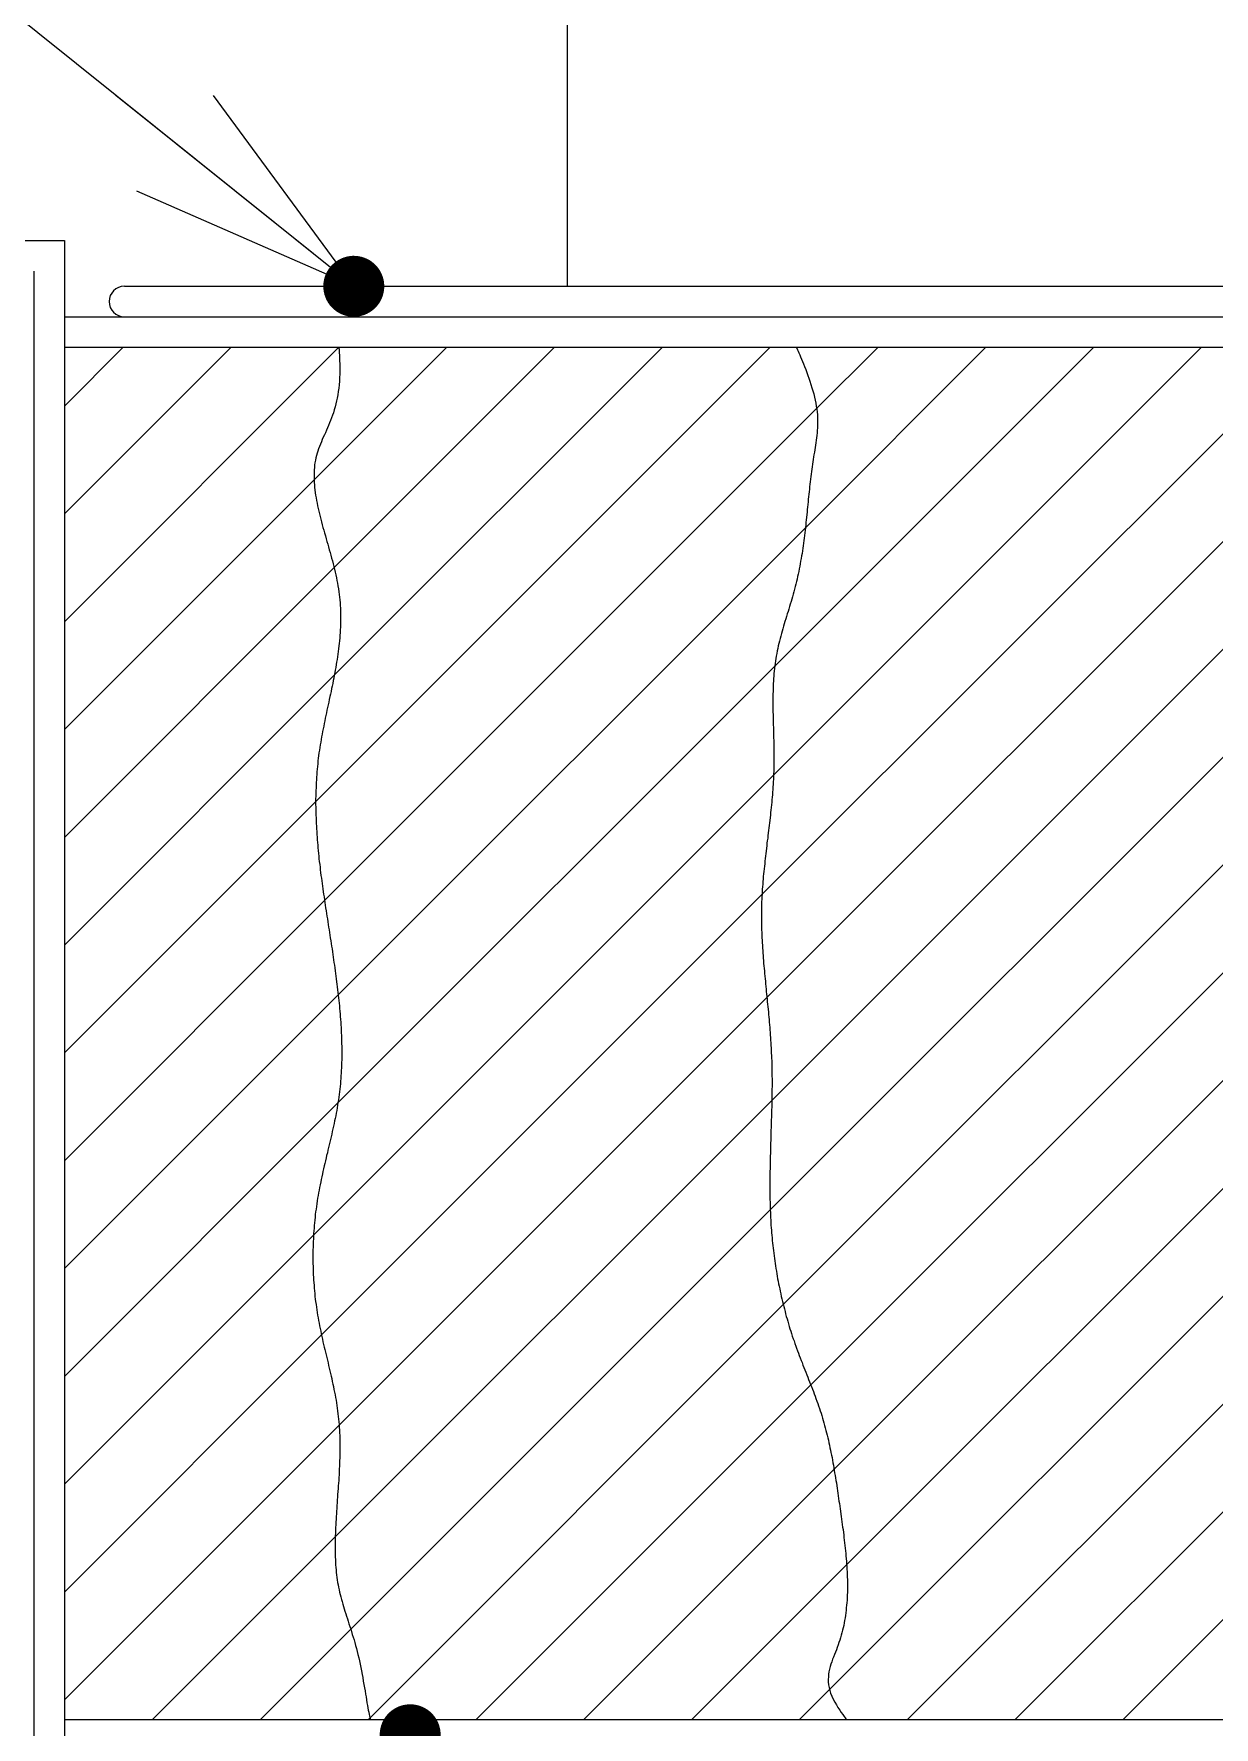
# Model space of a CAD drawing. Extents: x 443 to 1217, y -1921 to -677.
# Drawn here: x 703.35 to 713.66, y -1443.68 to -1428.88 of the extents above; entities that cross this region are included whole.
import ezdxf

# ---------------------------------------------------------------- set-up
doc = ezdxf.new("R2010")
doc.units = 0
doc.header["$MEASUREMENT"] = 0
doc.layers.get('0').update_dxf_attribs({"linetype": 'CONTINUOUS'})
for name, color, linetype in [('2', 2, 'CONTINUOUS'), ('3', 8, 'CONTINUOUS'), ('5', 7, 'CONTINUOUS')]:
    doc.layers.add(name, color=color, linetype=linetype)

msp = doc.modelspace()

# ---------------------------------------------------------------- linework, layer by layer
at = {"color": 7, "linetype": 'Continuous'}
msp.add_line((706.146, -1431.09), (692.053, -1419.792), dxfattribs=at)
at = {"color": 0}
for q in [(704.067, -1429.424), (704.922, -1429.423), (704.252, -1430.258)]:
    msp.add_line((706.146, -1431.09), q, dxfattribs=at)
at = {"color": 0, "const_width": 0.266}
for points in [[(706.126, -1431.222, 1), (706.166, -1430.958, 1), (706.126, -1431.222)], [(706.767, -1443.709, 1), (706.51, -1443.779, 1), (706.767, -1443.709)]]:
    msp.add_lwpolyline(points, format="xyb", dxfattribs=at)
at = {"layer": '2', "color": 2, "linetype": 'Continuous'}
msp.add_line((703.352, -1430.957), (703.352, -1450.937), dxfattribs=at)
at = {"layer": '2', "color": 8, "linetype": 'Continuous'}
for p, q in [((703.618, -1434.02), (706.016, -1431.623)), ((703.618, -1433.078), (705.074, -1431.623)), ((703.618, -1432.137), (704.132, -1431.623)), ((705.8, -1432.781), (706.958, -1431.623)), ((705.813, -1435.593), (709.783, -1431.623)), ((705.973, -1433.549), (707.9, -1431.623)), ((705.976, -1434.488), (708.841, -1431.623)), ((709.711, -1436.404), (714.493, -1431.623)), ((709.755, -1437.303), (715.434, -1431.623)), ((709.797, -1438.202), (716.376, -1431.623)), ((709.813, -1435.361), (713.551, -1431.623)), ((709.823, -1434.409), (712.609, -1431.623)), ((710.097, -1433.193), (711.667, -1431.623)), ((710.186, -1432.161), (710.725, -1431.623)), ((709.784, -1439.157), (716.967, -1431.974)), ((705.89, -1436.457), (710.186, -1432.161)), ((709.897, -1439.985), (717.753, -1432.13)), ((710.137, -1440.687), (718.161, -1432.664)), ((703.618, -1434.962), (705.8, -1432.781)), ((706.01, -1437.28), (710.097, -1433.193)), ((703.618, -1435.904), (705.973, -1433.549)), ((710.343, -1441.424), (718.022, -1433.744)), ((706.008, -1438.224), (709.823, -1434.409)), ((703.618, -1436.846), (705.976, -1434.488)), ((710.44, -1442.269), (718.2, -1434.508)), ((705.794, -1439.379), (709.813, -1435.361)), ((703.618, -1437.788), (705.813, -1435.593)), ((710.305, -1443.346), (717.97, -1435.68)), ((703.618, -1438.73), (705.89, -1436.457)), ((705.864, -1440.251), (709.711, -1436.404)), ((710.981, -1443.611), (717.814, -1436.779)), ((703.618, -1439.672), (706.01, -1437.28)), ((706.018, -1441.039), (709.755, -1437.303)), ((711.923, -1443.611), (717.792, -1437.743)), ((703.618, -1440.613), (706.008, -1438.224)), ((705.977, -1442.022), (709.797, -1438.202)), ((712.865, -1443.611), (717.825, -1438.651)), ((706.123, -1442.818), (709.784, -1439.157)), ((703.618, -1441.555), (705.794, -1439.379)), ((706.285, -1443.598), (709.897, -1439.985)), ((703.618, -1442.497), (705.864, -1440.251)), ((707.214, -1443.611), (710.137, -1440.687)), ((703.618, -1443.439), (706.018, -1441.039)), ((708.156, -1443.611), (710.343, -1441.424)), ((704.388, -1443.611), (705.977, -1442.022)), ((709.098, -1443.611), (710.44, -1442.269)), ((705.33, -1443.611), (706.123, -1442.818)), ((710.04, -1443.611), (710.305, -1443.346)), ((706.272, -1443.611), (706.285, -1443.598))]:
    msp.add_line(p, q, dxfattribs=at)
at = {"layer": '3', "color": 3, "linetype": 'Continuous'}
for p, q in [((700.155, -1430.69), (703.618, -1430.69)), ((703.618, -1430.69), (703.618, -1444.01)), ((704.142, -1431.09), (716.13, -1431.09)), ((703.618, -1431.356), (723.705, -1431.356)), ((703.618, -1431.623), (724.397, -1431.623)), ((703.618, -1443.611), (724.397, -1443.611))]:
    msp.add_line(p, q, dxfattribs=at)
at = {"layer": '3', "color": 3}
for p, q in [((706.016, -1431.622), (706.016, -1431.63)), ((706.016, -1431.63), (706.017, -1431.64)), ((706.017, -1431.64), (706.018, -1431.654)), ((710.012, -1431.622), (710.014, -1431.628)), ((710.014, -1431.628), (710.018, -1431.636)), ((710.018, -1431.636), (710.023, -1431.646)), ((706.018, -1431.654), (706.019, -1431.672)), ((706.019, -1431.672), (706.02, -1431.692)), ((706.02, -1431.692), (706.021, -1431.716)), ((706.021, -1431.716), (706.022, -1431.742)), ((706.022, -1431.742), (706.023, -1431.768)), ((706.023, -1431.768), (706.023, -1431.796)), ((710.023, -1431.646), (710.028, -1431.658)), ((710.028, -1431.658), (710.034, -1431.672)), ((710.034, -1431.672), (710.041, -1431.688)), ((710.041, -1431.688), (710.049, -1431.706)), ((710.049, -1431.706), (710.057, -1431.726)), ((710.057, -1431.726), (710.065, -1431.746)), ((710.065, -1431.746), (710.074, -1431.768)), ((710.074, -1431.768), (710.084, -1431.792)), ((706.02, -1431.92), (706.018, -1431.95)), ((706.022, -1431.888), (706.02, -1431.92)), ((706.023, -1431.858), (706.022, -1431.888)), ((706.023, -1431.796), (706.023, -1431.826)), ((706.023, -1431.826), (706.023, -1431.858)), ((710.084, -1431.792), (710.093, -1431.816)), ((710.093, -1431.816), (710.102, -1431.842)), ((710.102, -1431.842), (710.112, -1431.868)), ((710.112, -1431.868), (710.121, -1431.894)), ((710.121, -1431.894), (710.13, -1431.92)), ((710.13, -1431.92), (710.139, -1431.948)), ((706.002, -1432.066), (705.996, -1432.092)), ((706.007, -1432.038), (706.002, -1432.066)), ((706.011, -1432.01), (706.007, -1432.038)), ((706.015, -1431.98), (706.011, -1432.01)), ((706.018, -1431.95), (706.015, -1431.98)), ((710.139, -1431.948), (710.148, -1431.976)), ((710.148, -1431.976), (710.156, -1432.004)), ((710.156, -1432.004), (710.163, -1432.03)), ((710.163, -1432.03), (710.17, -1432.058)), ((710.17, -1432.058), (710.176, -1432.084)), ((710.176, -1432.084), (710.182, -1432.112)), ((705.96, -1432.216), (705.951, -1432.24)), ((705.968, -1432.194), (705.96, -1432.216)), ((705.976, -1432.168), (705.968, -1432.194)), ((705.983, -1432.144), (705.976, -1432.168)), ((705.99, -1432.118), (705.983, -1432.144)), ((705.996, -1432.092), (705.99, -1432.118)), ((710.182, -1432.112), (710.186, -1432.138)), ((710.186, -1432.138), (710.19, -1432.162)), ((710.19, -1432.162), (710.193, -1432.188)), ((710.193, -1432.188), (710.195, -1432.212)), ((710.195, -1432.212), (710.196, -1432.236)), ((705.898, -1432.369), (705.889, -1432.389)), ((705.907, -1432.347), (705.898, -1432.369)), ((705.916, -1432.327), (705.907, -1432.347)), ((705.925, -1432.306), (705.916, -1432.327)), ((705.934, -1432.284), (705.925, -1432.306)), ((705.943, -1432.262), (705.934, -1432.284)), ((705.951, -1432.24), (705.943, -1432.262)), ((710.193, -1432.371), (710.19, -1432.393)), ((710.194, -1432.349), (710.193, -1432.371)), ((710.196, -1432.327), (710.194, -1432.349)), ((710.196, -1432.236), (710.197, -1432.26)), ((710.197, -1432.306), (710.196, -1432.327)), ((710.197, -1432.26), (710.197, -1432.282)), ((710.197, -1432.282), (710.197, -1432.306)), ((705.833, -1432.529), (705.826, -1432.549)), ((705.839, -1432.509), (705.833, -1432.529)), ((705.847, -1432.489), (705.839, -1432.509)), ((705.855, -1432.469), (705.847, -1432.489)), ((705.863, -1432.449), (705.855, -1432.469)), ((705.871, -1432.429), (705.863, -1432.449)), ((705.88, -1432.409), (705.871, -1432.429)), ((705.889, -1432.389), (705.88, -1432.409)), ((710.172, -1432.519), (710.169, -1432.539)), ((710.175, -1432.497), (710.172, -1432.519)), ((710.179, -1432.477), (710.175, -1432.497)), ((710.182, -1432.457), (710.179, -1432.477)), ((710.185, -1432.435), (710.182, -1432.457)), ((710.188, -1432.413), (710.185, -1432.435)), ((710.19, -1432.393), (710.188, -1432.413)), ((705.802, -1432.673), (705.8, -1432.693)), ((705.804, -1432.651), (705.802, -1432.673)), ((705.807, -1432.631), (705.804, -1432.651)), ((705.811, -1432.609), (705.807, -1432.631)), ((705.815, -1432.589), (705.811, -1432.609)), ((705.821, -1432.569), (705.815, -1432.589)), ((705.826, -1432.549), (705.821, -1432.569)), ((710.149, -1432.667), (710.146, -1432.687)), ((710.152, -1432.645), (710.149, -1432.667)), ((710.155, -1432.623), (710.152, -1432.645)), ((710.158, -1432.603), (710.155, -1432.623)), ((710.162, -1432.581), (710.158, -1432.603)), ((710.165, -1432.561), (710.162, -1432.581)), ((710.169, -1432.539), (710.165, -1432.561)), ((705.8, -1432.693), (705.799, -1432.715)), ((705.799, -1432.715), (705.799, -1432.737)), ((705.799, -1432.737), (705.799, -1432.759)), ((705.799, -1432.759), (705.799, -1432.781)), ((705.799, -1432.781), (705.8, -1432.803)), ((705.8, -1432.803), (705.802, -1432.825)), ((705.802, -1432.825), (705.804, -1432.847)), ((710.13, -1432.819), (710.127, -1432.841)), ((710.132, -1432.797), (710.13, -1432.819)), ((710.135, -1432.775), (710.132, -1432.797)), ((710.137, -1432.753), (710.135, -1432.775)), ((710.14, -1432.731), (710.137, -1432.753)), ((710.143, -1432.709), (710.14, -1432.731)), ((710.146, -1432.687), (710.143, -1432.709)), ((705.804, -1432.847), (705.806, -1432.869)), ((705.806, -1432.869), (705.809, -1432.893)), ((705.809, -1432.893), (705.813, -1432.915)), ((705.813, -1432.915), (705.817, -1432.937)), ((705.817, -1432.937), (705.821, -1432.961)), ((705.821, -1432.961), (705.825, -1432.985)), ((710.114, -1432.973), (710.111, -1432.995)), ((710.116, -1432.951), (710.114, -1432.973)), ((710.118, -1432.929), (710.116, -1432.951)), ((710.12, -1432.907), (710.118, -1432.929)), ((710.123, -1432.885), (710.12, -1432.907)), ((710.125, -1432.863), (710.123, -1432.885)), ((710.127, -1432.841), (710.125, -1432.863)), ((705.825, -1432.985), (705.83, -1433.007)), ((705.83, -1433.007), (705.835, -1433.031)), ((705.835, -1433.031), (705.841, -1433.055)), ((705.841, -1433.055), (705.846, -1433.079)), ((705.846, -1433.079), (705.852, -1433.101)), ((705.852, -1433.101), (705.858, -1433.125)), ((710.1, -1433.109), (710.098, -1433.131)), ((710.102, -1433.085), (710.1, -1433.109)), ((710.105, -1433.063), (710.102, -1433.085)), ((710.107, -1433.041), (710.105, -1433.063)), ((710.109, -1433.019), (710.107, -1433.041)), ((710.111, -1432.995), (710.109, -1433.019)), ((705.858, -1433.125), (705.864, -1433.149)), ((705.864, -1433.149), (705.871, -1433.173)), ((705.871, -1433.173), (705.877, -1433.197)), ((705.877, -1433.197), (705.884, -1433.221)), ((705.884, -1433.221), (705.891, -1433.245)), ((705.891, -1433.245), (705.898, -1433.271)), ((705.898, -1433.271), (705.905, -1433.295)), ((710.082, -1433.267), (710.079, -1433.289)), ((710.085, -1433.243), (710.082, -1433.267)), ((710.088, -1433.221), (710.085, -1433.243)), ((710.09, -1433.199), (710.088, -1433.221)), ((710.093, -1433.175), (710.09, -1433.199)), ((710.095, -1433.153), (710.093, -1433.175)), ((710.098, -1433.131), (710.095, -1433.153)), ((705.905, -1433.295), (705.911, -1433.319)), ((705.911, -1433.319), (705.918, -1433.342)), ((705.918, -1433.342), (705.925, -1433.366)), ((705.925, -1433.366), (705.932, -1433.392)), ((705.932, -1433.392), (705.939, -1433.416)), ((705.939, -1433.416), (705.946, -1433.44)), ((710.064, -1433.402), (710.061, -1433.424)), ((710.067, -1433.378), (710.064, -1433.402)), ((710.071, -1433.356), (710.067, -1433.378)), ((710.074, -1433.334), (710.071, -1433.356)), ((710.077, -1433.311), (710.074, -1433.334)), ((710.079, -1433.289), (710.077, -1433.311)), ((705.946, -1433.44), (705.952, -1433.464)), ((705.952, -1433.464), (705.959, -1433.488)), ((705.959, -1433.488), (705.965, -1433.514)), ((705.965, -1433.514), (705.971, -1433.538)), ((705.971, -1433.538), (705.977, -1433.562)), ((705.977, -1433.562), (705.983, -1433.586)), ((710.037, -1433.558), (710.032, -1433.582)), ((710.041, -1433.536), (710.037, -1433.558)), ((710.045, -1433.514), (710.041, -1433.536)), ((710.049, -1433.492), (710.045, -1433.514)), ((710.053, -1433.468), (710.049, -1433.492)), ((710.057, -1433.446), (710.053, -1433.468)), ((710.061, -1433.424), (710.057, -1433.446)), ((705.983, -1433.586), (705.989, -1433.612)), ((705.989, -1433.612), (705.994, -1433.636)), ((705.994, -1433.636), (705.999, -1433.66)), ((705.999, -1433.66), (706.003, -1433.684)), ((706.003, -1433.684), (706.008, -1433.708)), ((706.008, -1433.708), (706.012, -1433.734)), ((710.002, -1433.714), (709.996, -1433.736)), ((710.007, -1433.692), (710.002, -1433.714)), ((710.013, -1433.67), (710.007, -1433.692)), ((710.018, -1433.648), (710.013, -1433.67)), ((710.023, -1433.626), (710.018, -1433.648)), ((710.028, -1433.604), (710.023, -1433.626)), ((710.032, -1433.582), (710.028, -1433.604)), ((706.012, -1433.734), (706.015, -1433.758)), ((706.015, -1433.758), (706.019, -1433.782)), ((706.019, -1433.782), (706.021, -1433.806)), ((706.021, -1433.806), (706.024, -1433.83)), ((706.024, -1433.83), (706.026, -1433.854)), ((706.026, -1433.854), (706.028, -1433.878)), ((709.965, -1433.844), (709.958, -1433.866)), ((709.971, -1433.822), (709.965, -1433.844)), ((709.978, -1433.802), (709.971, -1433.822)), ((709.984, -1433.78), (709.978, -1433.802)), ((709.99, -1433.758), (709.984, -1433.78)), ((709.996, -1433.736), (709.99, -1433.758)), ((706.028, -1433.878), (706.029, -1433.902)), ((706.029, -1433.902), (706.03, -1433.926)), ((706.03, -1433.926), (706.031, -1433.95)), ((706.031, -1433.95), (706.031, -1433.974)), ((706.031, -1433.974), (706.031, -1433.998)), ((706.031, -1433.998), (706.031, -1434.02)), ((709.919, -1433.996), (709.912, -1434.018)), ((709.925, -1433.974), (709.919, -1433.996)), ((709.932, -1433.952), (709.925, -1433.974)), ((709.939, -1433.932), (709.932, -1433.952)), ((709.945, -1433.91), (709.939, -1433.932)), ((709.952, -1433.888), (709.945, -1433.91)), ((709.958, -1433.866), (709.952, -1433.888)), ((706.025, -1434.138), (706.023, -1434.162)), ((706.027, -1434.116), (706.025, -1434.138)), ((706.028, -1434.092), (706.027, -1434.116)), ((706.029, -1434.068), (706.028, -1434.092)), ((706.03, -1434.044), (706.029, -1434.068)), ((706.031, -1434.02), (706.03, -1434.044)), ((709.875, -1434.146), (709.87, -1434.168)), ((709.881, -1434.124), (709.875, -1434.146)), ((709.887, -1434.104), (709.881, -1434.124)), ((709.893, -1434.082), (709.887, -1434.104)), ((709.9, -1434.06), (709.893, -1434.082)), ((709.906, -1434.038), (709.9, -1434.06)), ((709.912, -1434.018), (709.906, -1434.038)), ((706.007, -1434.304), (706.003, -1434.326)), ((706.01, -1434.28), (706.007, -1434.304)), ((706.013, -1434.256), (706.01, -1434.28)), ((706.016, -1434.232), (706.013, -1434.256)), ((706.018, -1434.21), (706.016, -1434.232)), ((706.021, -1434.186), (706.018, -1434.21)), ((706.023, -1434.162), (706.021, -1434.186)), ((709.84, -1434.298), (709.836, -1434.32)), ((709.844, -1434.276), (709.84, -1434.298)), ((709.849, -1434.254), (709.844, -1434.276)), ((709.854, -1434.232), (709.849, -1434.254)), ((709.859, -1434.212), (709.854, -1434.232)), ((709.864, -1434.19), (709.859, -1434.212)), ((709.87, -1434.168), (709.864, -1434.19)), ((705.984, -1434.443), (705.98, -1434.465)), ((705.988, -1434.419), (705.984, -1434.443)), ((705.992, -1434.395), (705.988, -1434.419)), ((705.996, -1434.373), (705.992, -1434.395)), ((706, -1434.349), (705.996, -1434.373)), ((706.003, -1434.326), (706, -1434.349)), ((709.818, -1434.451), (709.816, -1434.473)), ((709.821, -1434.429), (709.818, -1434.451)), ((709.823, -1434.407), (709.821, -1434.429)), ((709.826, -1434.385), (709.823, -1434.407)), ((709.829, -1434.363), (709.826, -1434.385)), ((709.832, -1434.341), (709.829, -1434.363)), ((709.836, -1434.32), (709.832, -1434.341)), ((705.957, -1434.583), (705.952, -1434.605)), ((705.962, -1434.559), (705.957, -1434.583)), ((705.966, -1434.535), (705.962, -1434.559)), ((705.971, -1434.513), (705.966, -1434.535)), ((705.975, -1434.489), (705.971, -1434.513)), ((705.98, -1434.465), (705.975, -1434.489)), ((709.809, -1434.585), (709.808, -1434.607)), ((709.81, -1434.561), (709.809, -1434.585)), ((709.811, -1434.539), (709.81, -1434.561)), ((709.813, -1434.517), (709.811, -1434.539)), ((709.814, -1434.495), (709.813, -1434.517)), ((709.816, -1434.473), (709.814, -1434.495)), ((705.922, -1434.745), (705.917, -1434.769)), ((705.927, -1434.723), (705.922, -1434.745)), ((705.932, -1434.699), (705.927, -1434.723)), ((705.937, -1434.675), (705.932, -1434.699)), ((705.942, -1434.653), (705.937, -1434.675)), ((705.947, -1434.629), (705.942, -1434.653)), ((705.952, -1434.605), (705.947, -1434.629)), ((709.808, -1434.629), (709.807, -1434.651)), ((709.807, -1434.651), (709.807, -1434.673)), ((709.807, -1434.673), (709.807, -1434.697)), ((709.807, -1434.697), (709.807, -1434.719)), ((709.807, -1434.719), (709.807, -1434.741)), ((709.807, -1434.741), (709.807, -1434.763)), ((709.808, -1434.607), (709.808, -1434.629)), ((705.893, -1434.885), (705.888, -1434.909)), ((705.897, -1434.863), (705.893, -1434.885)), ((705.902, -1434.839), (705.897, -1434.863)), ((705.907, -1434.815), (705.902, -1434.839)), ((705.912, -1434.793), (705.907, -1434.815)), ((705.917, -1434.769), (705.912, -1434.793)), ((709.807, -1434.763), (709.807, -1434.787)), ((709.807, -1434.787), (709.807, -1434.809)), ((709.807, -1434.809), (709.808, -1434.831)), ((709.808, -1434.831), (709.808, -1434.853)), ((709.808, -1434.853), (709.809, -1434.877)), ((709.809, -1434.877), (709.809, -1434.899)), ((705.865, -1435.027), (705.861, -1435.049)), ((705.87, -1435.003), (705.865, -1435.027)), ((705.874, -1434.979), (705.87, -1435.003)), ((705.879, -1434.955), (705.874, -1434.979)), ((705.883, -1434.933), (705.879, -1434.955)), ((705.888, -1434.909), (705.883, -1434.933)), ((709.809, -1434.899), (709.81, -1434.921)), ((709.81, -1434.921), (709.811, -1434.945)), ((709.811, -1434.945), (709.811, -1434.967)), ((709.811, -1434.967), (709.812, -1434.989)), ((709.812, -1434.989), (709.812, -1435.013)), ((709.812, -1435.013), (709.813, -1435.035)), ((709.813, -1435.035), (709.814, -1435.057)), ((705.839, -1435.191), (705.836, -1435.213)), ((705.842, -1435.167), (705.839, -1435.191)), ((705.846, -1435.143), (705.842, -1435.167)), ((705.849, -1435.119), (705.846, -1435.143)), ((705.853, -1435.097), (705.849, -1435.119)), ((705.857, -1435.073), (705.853, -1435.097)), ((705.861, -1435.049), (705.857, -1435.073)), ((709.814, -1435.057), (709.814, -1435.081)), ((709.814, -1435.081), (709.815, -1435.103)), ((709.815, -1435.103), (709.815, -1435.125)), ((709.815, -1435.125), (709.815, -1435.149)), ((709.815, -1435.149), (709.816, -1435.171)), ((709.816, -1435.171), (709.816, -1435.193)), ((709.816, -1435.193), (709.816, -1435.217)), ((705.824, -1435.331), (705.822, -1435.354)), ((705.826, -1435.309), (705.824, -1435.331)), ((705.828, -1435.285), (705.826, -1435.309)), ((705.831, -1435.261), (705.828, -1435.285)), ((705.833, -1435.237), (705.831, -1435.261)), ((705.836, -1435.213), (705.833, -1435.237)), ((709.814, -1435.329), (709.813, -1435.35)), ((709.815, -1435.307), (709.814, -1435.329)), ((709.816, -1435.261), (709.815, -1435.285)), ((709.815, -1435.285), (709.815, -1435.307)), ((709.816, -1435.217), (709.816, -1435.239)), ((709.816, -1435.239), (709.816, -1435.261)), ((705.816, -1435.472), (705.815, -1435.496)), ((705.818, -1435.426), (705.816, -1435.45)), ((705.816, -1435.45), (705.816, -1435.472)), ((705.819, -1435.402), (705.818, -1435.426)), ((705.82, -1435.378), (705.819, -1435.402)), ((705.822, -1435.354), (705.82, -1435.378)), ((709.806, -1435.486), (709.804, -1435.508)), ((709.807, -1435.464), (709.806, -1435.486)), ((709.809, -1435.442), (709.807, -1435.464)), ((709.81, -1435.418), (709.809, -1435.442)), ((709.811, -1435.396), (709.81, -1435.418)), ((709.812, -1435.374), (709.811, -1435.396)), ((709.813, -1435.35), (709.812, -1435.374)), ((705.814, -1435.544), (705.813, -1435.568)), ((705.813, -1435.568), (705.813, -1435.592)), ((705.813, -1435.592), (705.813, -1435.616)), ((705.813, -1435.616), (705.814, -1435.64)), ((705.815, -1435.496), (705.814, -1435.52)), ((705.814, -1435.52), (705.814, -1435.544)), ((709.794, -1435.62), (709.792, -1435.644)), ((709.796, -1435.598), (709.794, -1435.62)), ((709.798, -1435.576), (709.796, -1435.598)), ((709.8, -1435.554), (709.798, -1435.576)), ((709.802, -1435.532), (709.8, -1435.554)), ((709.804, -1435.508), (709.802, -1435.532)), ((705.814, -1435.64), (705.814, -1435.662)), ((705.814, -1435.662), (705.814, -1435.686)), ((705.814, -1435.686), (705.815, -1435.71)), ((705.815, -1435.71), (705.816, -1435.734)), ((705.816, -1435.734), (705.817, -1435.758)), ((705.817, -1435.758), (705.818, -1435.782)), ((705.818, -1435.782), (705.819, -1435.806)), ((709.777, -1435.778), (709.774, -1435.8)), ((709.779, -1435.756), (709.777, -1435.778)), ((709.782, -1435.732), (709.779, -1435.756)), ((709.785, -1435.71), (709.782, -1435.732)), ((709.787, -1435.688), (709.785, -1435.71)), ((709.789, -1435.666), (709.787, -1435.688)), ((709.792, -1435.644), (709.789, -1435.666)), ((705.819, -1435.806), (705.82, -1435.83)), ((705.82, -1435.83), (705.822, -1435.854)), ((705.822, -1435.854), (705.823, -1435.878)), ((705.823, -1435.878), (705.825, -1435.902)), ((705.825, -1435.902), (705.827, -1435.926)), ((705.827, -1435.926), (705.829, -1435.95)), ((709.761, -1435.912), (709.758, -1435.934)), ((709.763, -1435.89), (709.761, -1435.912)), ((709.766, -1435.866), (709.763, -1435.89)), ((709.769, -1435.844), (709.766, -1435.866)), ((709.772, -1435.822), (709.769, -1435.844)), ((709.774, -1435.8), (709.772, -1435.822)), ((705.829, -1435.95), (705.831, -1435.972)), ((705.831, -1435.972), (705.833, -1435.996)), ((705.833, -1435.996), (705.835, -1436.02)), ((705.835, -1436.02), (705.837, -1436.044)), ((705.837, -1436.044), (705.84, -1436.068)), ((705.84, -1436.068), (705.842, -1436.092)), ((709.742, -1436.068), (709.74, -1436.09)), ((709.745, -1436.046), (709.742, -1436.068)), ((709.747, -1436.024), (709.745, -1436.046)), ((709.75, -1436), (709.747, -1436.024)), ((709.753, -1435.978), (709.75, -1436)), ((709.755, -1435.956), (709.753, -1435.978)), ((709.758, -1435.934), (709.755, -1435.956)), ((705.842, -1436.092), (705.845, -1436.116)), ((705.845, -1436.116), (705.848, -1436.14)), ((705.848, -1436.14), (705.851, -1436.164)), ((705.851, -1436.164), (705.853, -1436.188)), ((705.853, -1436.188), (705.856, -1436.212)), ((705.856, -1436.212), (705.859, -1436.236)), ((709.725, -1436.224), (709.723, -1436.246)), ((709.728, -1436.202), (709.725, -1436.224)), ((709.73, -1436.18), (709.728, -1436.202)), ((709.732, -1436.156), (709.73, -1436.18)), ((709.735, -1436.134), (709.732, -1436.156)), ((709.737, -1436.112), (709.735, -1436.134)), ((709.74, -1436.09), (709.737, -1436.112)), ((705.859, -1436.236), (705.863, -1436.26)), ((705.863, -1436.26), (705.866, -1436.284)), ((705.866, -1436.284), (705.869, -1436.308)), ((705.869, -1436.308), (705.872, -1436.332)), ((705.872, -1436.332), (705.876, -1436.355)), ((705.876, -1436.355), (705.879, -1436.379)), ((709.714, -1436.357), (709.713, -1436.379)), ((709.716, -1436.336), (709.714, -1436.357)), ((709.718, -1436.312), (709.716, -1436.336)), ((709.719, -1436.29), (709.718, -1436.312)), ((709.721, -1436.268), (709.719, -1436.29)), ((709.723, -1436.246), (709.721, -1436.268)), ((705.879, -1436.379), (705.882, -1436.401)), ((705.882, -1436.401), (705.886, -1436.425)), ((705.886, -1436.425), (705.889, -1436.449)), ((705.889, -1436.449), (705.893, -1436.473)), ((705.893, -1436.473), (705.897, -1436.497)), ((705.897, -1436.497), (705.9, -1436.521)), ((705.9, -1436.521), (705.904, -1436.545)), ((709.708, -1436.491), (709.707, -1436.513)), ((709.707, -1436.513), (709.707, -1436.535)), ((709.709, -1436.445), (709.708, -1436.467)), ((709.708, -1436.467), (709.708, -1436.491)), ((709.71, -1436.423), (709.709, -1436.445)), ((709.712, -1436.401), (709.71, -1436.423)), ((709.713, -1436.379), (709.712, -1436.401)), ((705.904, -1436.545), (705.907, -1436.569)), ((705.907, -1436.569), (705.911, -1436.593)), ((705.911, -1436.593), (705.915, -1436.617)), ((705.915, -1436.617), (705.919, -1436.641)), ((705.919, -1436.641), (705.922, -1436.665)), ((705.922, -1436.665), (705.926, -1436.689)), ((709.707, -1436.535), (709.706, -1436.557)), ((709.706, -1436.557), (709.706, -1436.579)), ((709.706, -1436.579), (709.706, -1436.601)), ((709.706, -1436.601), (709.706, -1436.625)), ((709.706, -1436.625), (709.707, -1436.647)), ((709.707, -1436.647), (709.707, -1436.669)), ((709.707, -1436.669), (709.708, -1436.691)), ((705.926, -1436.689), (705.93, -1436.713)), ((705.93, -1436.713), (705.934, -1436.735)), ((705.934, -1436.735), (705.937, -1436.759)), ((705.937, -1436.759), (705.941, -1436.783)), ((705.941, -1436.783), (705.945, -1436.807)), ((705.945, -1436.807), (705.948, -1436.831)), ((709.708, -1436.691), (709.708, -1436.713)), ((709.708, -1436.713), (709.709, -1436.735)), ((709.709, -1436.735), (709.71, -1436.759)), ((709.71, -1436.759), (709.711, -1436.781)), ((709.711, -1436.781), (709.712, -1436.803)), ((709.712, -1436.803), (709.713, -1436.825)), ((705.948, -1436.831), (705.952, -1436.855)), ((705.952, -1436.855), (705.956, -1436.879)), ((705.956, -1436.879), (705.959, -1436.903)), ((705.959, -1436.903), (705.963, -1436.927)), ((705.963, -1436.927), (705.966, -1436.951)), ((705.966, -1436.951), (705.97, -1436.973)), ((709.713, -1436.825), (709.715, -1436.847)), ((709.715, -1436.847), (709.716, -1436.871)), ((709.716, -1436.871), (709.718, -1436.893)), ((709.718, -1436.893), (709.719, -1436.915)), ((709.719, -1436.915), (709.721, -1436.937)), ((709.721, -1436.937), (709.723, -1436.959)), ((709.723, -1436.959), (709.724, -1436.981)), ((705.97, -1436.973), (705.973, -1436.997)), ((705.973, -1436.997), (705.977, -1437.021)), ((705.977, -1437.021), (705.98, -1437.045)), ((705.98, -1437.045), (705.984, -1437.069)), ((705.984, -1437.069), (705.987, -1437.093)), ((705.987, -1437.093), (705.99, -1437.117)), ((705.99, -1437.117), (705.993, -1437.141)), ((709.724, -1436.981), (709.726, -1437.005)), ((709.726, -1437.005), (709.728, -1437.027)), ((709.728, -1437.027), (709.73, -1437.049)), ((709.73, -1437.049), (709.732, -1437.071)), ((709.732, -1437.071), (709.734, -1437.093)), ((709.734, -1437.093), (709.736, -1437.117)), ((709.736, -1437.117), (709.738, -1437.139)), ((705.993, -1437.141), (705.996, -1437.165)), ((705.996, -1437.165), (705.999, -1437.187)), ((705.999, -1437.187), (706.002, -1437.211)), ((706.002, -1437.211), (706.005, -1437.235)), ((706.005, -1437.235), (706.008, -1437.259)), ((706.008, -1437.259), (706.01, -1437.283)), ((709.738, -1437.139), (709.741, -1437.161)), ((709.741, -1437.161), (709.743, -1437.183)), ((709.743, -1437.183), (709.745, -1437.207)), ((709.745, -1437.207), (709.747, -1437.229)), ((709.747, -1437.229), (709.749, -1437.251)), ((709.749, -1437.251), (709.752, -1437.273)), ((706.01, -1437.283), (706.013, -1437.307)), ((706.013, -1437.307), (706.016, -1437.329)), ((706.016, -1437.329), (706.018, -1437.352)), ((706.018, -1437.352), (706.02, -1437.376)), ((706.02, -1437.376), (706.022, -1437.4)), ((706.022, -1437.4), (706.025, -1437.424)), ((709.752, -1437.273), (709.754, -1437.295)), ((709.754, -1437.295), (709.756, -1437.319)), ((709.756, -1437.319), (709.758, -1437.341)), ((709.758, -1437.341), (709.76, -1437.362)), ((709.76, -1437.362), (709.763, -1437.384)), ((709.763, -1437.384), (709.765, -1437.406)), ((709.765, -1437.406), (709.767, -1437.43)), ((706.025, -1437.424), (706.027, -1437.448)), ((706.027, -1437.448), (706.028, -1437.47)), ((706.028, -1437.47), (706.03, -1437.494)), ((706.03, -1437.494), (706.032, -1437.518)), ((706.032, -1437.518), (706.033, -1437.542)), ((706.033, -1437.542), (706.035, -1437.566)), ((709.767, -1437.43), (709.769, -1437.452)), ((709.769, -1437.452), (709.771, -1437.474)), ((709.771, -1437.474), (709.773, -1437.496)), ((709.773, -1437.496), (709.775, -1437.52)), ((709.775, -1437.52), (709.777, -1437.542)), ((709.777, -1437.542), (709.779, -1437.564)), ((706.035, -1437.566), (706.036, -1437.588)), ((706.036, -1437.588), (706.037, -1437.612)), ((706.037, -1437.612), (706.038, -1437.636)), ((706.038, -1437.636), (706.039, -1437.66)), ((706.039, -1437.66), (706.04, -1437.682)), ((706.04, -1437.682), (706.04, -1437.706)), ((706.04, -1437.706), (706.041, -1437.73)), ((709.779, -1437.564), (709.781, -1437.586)), ((709.781, -1437.586), (709.782, -1437.608)), ((709.782, -1437.608), (709.784, -1437.632)), ((709.784, -1437.632), (709.786, -1437.654)), ((709.786, -1437.654), (709.787, -1437.676)), ((709.787, -1437.676), (709.789, -1437.698)), ((709.789, -1437.698), (709.79, -1437.722)), ((706.041, -1437.848), (706.04, -1437.87)), ((706.041, -1437.73), (706.041, -1437.754)), ((706.041, -1437.754), (706.041, -1437.776)), ((706.041, -1437.776), (706.041, -1437.8)), ((706.041, -1437.8), (706.041, -1437.824)), ((706.041, -1437.824), (706.041, -1437.848)), ((709.79, -1437.722), (709.791, -1437.744)), ((709.791, -1437.744), (709.792, -1437.766)), ((709.792, -1437.766), (709.793, -1437.788)), ((709.793, -1437.788), (709.794, -1437.812)), ((709.794, -1437.812), (709.795, -1437.834)), ((709.795, -1437.834), (709.796, -1437.856)), ((709.796, -1437.856), (709.797, -1437.878)), ((706.034, -1437.988), (706.033, -1438.01)), ((706.036, -1437.964), (706.034, -1437.988)), ((706.037, -1437.94), (706.036, -1437.964)), ((706.038, -1437.918), (706.037, -1437.94)), ((706.039, -1437.894), (706.038, -1437.918)), ((706.04, -1437.87), (706.039, -1437.894)), ((709.797, -1437.878), (709.797, -1437.9)), ((709.797, -1437.9), (709.798, -1437.924)), ((709.798, -1437.924), (709.798, -1437.946)), ((709.798, -1437.946), (709.798, -1437.968)), ((709.798, -1437.968), (709.798, -1437.99)), ((709.798, -1437.99), (709.799, -1438.014)), ((706.018, -1438.15), (706.015, -1438.174)), ((706.021, -1438.128), (706.018, -1438.15)), ((706.024, -1438.104), (706.021, -1438.128)), ((706.026, -1438.08), (706.024, -1438.104)), ((706.029, -1438.058), (706.026, -1438.08)), ((706.031, -1438.034), (706.029, -1438.058)), ((706.033, -1438.01), (706.031, -1438.034)), ((709.799, -1438.08), (709.798, -1438.104)), ((709.798, -1438.104), (709.798, -1438.126)), ((709.798, -1438.126), (709.798, -1438.148)), ((709.798, -1438.148), (709.798, -1438.17)), ((709.799, -1438.014), (709.799, -1438.036)), ((709.799, -1438.036), (709.799, -1438.058)), ((709.799, -1438.058), (709.799, -1438.08)), ((705.997, -1438.29), (705.992, -1438.314)), ((706.001, -1438.266), (705.997, -1438.29)), ((706.004, -1438.244), (706.001, -1438.266)), ((706.008, -1438.22), (706.004, -1438.244)), ((706.012, -1438.198), (706.008, -1438.22)), ((706.015, -1438.174), (706.012, -1438.198)), ((709.796, -1438.26), (709.795, -1438.284)), ((709.795, -1438.284), (709.795, -1438.306)), ((709.797, -1438.216), (709.796, -1438.238)), ((709.796, -1438.238), (709.796, -1438.26)), ((709.798, -1438.17), (709.797, -1438.194)), ((709.797, -1438.194), (709.797, -1438.216)), ((705.969, -1438.427), (705.963, -1438.451)), ((705.974, -1438.405), (705.969, -1438.427)), ((705.978, -1438.381), (705.974, -1438.405)), ((705.983, -1438.359), (705.978, -1438.381)), ((705.988, -1438.336), (705.983, -1438.359)), ((705.992, -1438.314), (705.988, -1438.336)), ((709.791, -1438.439), (709.79, -1438.461)), ((709.792, -1438.417), (709.791, -1438.439)), ((709.793, -1438.373), (709.792, -1438.395)), ((709.792, -1438.395), (709.792, -1438.417)), ((709.794, -1438.35), (709.793, -1438.373)), ((709.795, -1438.306), (709.794, -1438.328)), ((709.794, -1438.328), (709.794, -1438.35)), ((705.931, -1438.589), (705.926, -1438.613)), ((705.937, -1438.567), (705.931, -1438.589)), ((705.942, -1438.543), (705.937, -1438.567)), ((705.948, -1438.521), (705.942, -1438.543)), ((705.953, -1438.497), (705.948, -1438.521)), ((705.958, -1438.475), (705.953, -1438.497)), ((705.963, -1438.451), (705.958, -1438.475)), ((709.787, -1438.575), (709.786, -1438.597)), ((709.788, -1438.551), (709.787, -1438.575)), ((709.789, -1438.507), (709.788, -1438.529)), ((709.788, -1438.529), (709.788, -1438.551)), ((709.79, -1438.485), (709.789, -1438.507)), ((709.79, -1438.461), (709.79, -1438.485)), ((705.898, -1438.729), (705.893, -1438.753)), ((705.904, -1438.705), (705.898, -1438.729)), ((705.909, -1438.683), (705.904, -1438.705)), ((705.915, -1438.659), (705.909, -1438.683)), ((705.92, -1438.637), (705.915, -1438.659)), ((705.926, -1438.613), (705.92, -1438.637)), ((709.783, -1438.731), (709.782, -1438.753)), ((709.784, -1438.687), (709.783, -1438.709)), ((709.783, -1438.709), (709.783, -1438.731)), ((709.785, -1438.665), (709.784, -1438.687)), ((709.786, -1438.619), (709.785, -1438.641)), ((709.785, -1438.641), (709.785, -1438.665)), ((709.786, -1438.597), (709.786, -1438.619)), ((705.867, -1438.869), (705.862, -1438.893)), ((705.872, -1438.845), (705.867, -1438.869)), ((705.877, -1438.823), (705.872, -1438.845)), ((705.882, -1438.799), (705.877, -1438.823)), ((705.887, -1438.775), (705.882, -1438.799)), ((705.893, -1438.753), (705.887, -1438.775)), ((709.781, -1438.867), (709.78, -1438.889)), ((709.78, -1438.889), (709.78, -1438.911)), ((709.782, -1438.799), (709.781, -1438.821)), ((709.781, -1438.821), (709.781, -1438.843)), ((709.781, -1438.843), (709.781, -1438.867)), ((709.782, -1438.753), (709.782, -1438.777)), ((709.782, -1438.777), (709.782, -1438.799)), ((705.834, -1439.033), (705.83, -1439.057)), ((705.839, -1439.009), (705.834, -1439.033)), ((705.843, -1438.987), (705.839, -1439.009)), ((705.847, -1438.963), (705.843, -1438.987)), ((705.852, -1438.939), (705.847, -1438.963)), ((705.857, -1438.915), (705.852, -1438.939)), ((705.862, -1438.893), (705.857, -1438.915)), ((709.78, -1438.911), (709.78, -1438.933)), ((709.78, -1438.933), (709.78, -1438.957)), ((709.78, -1438.957), (709.78, -1438.979)), ((709.78, -1438.979), (709.78, -1439.001)), ((709.78, -1439.001), (709.781, -1439.023)), ((709.781, -1439.023), (709.781, -1439.045)), ((705.813, -1439.175), (705.81, -1439.199)), ((705.816, -1439.151), (705.813, -1439.175)), ((705.82, -1439.129), (705.816, -1439.151)), ((705.823, -1439.105), (705.82, -1439.129)), ((705.827, -1439.081), (705.823, -1439.105)), ((705.83, -1439.057), (705.827, -1439.081)), ((709.781, -1439.045), (709.781, -1439.069)), ((709.781, -1439.069), (709.782, -1439.091)), ((709.782, -1439.091), (709.782, -1439.113)), ((709.782, -1439.113), (709.783, -1439.135)), ((709.783, -1439.135), (709.784, -1439.157)), ((709.784, -1439.157), (709.785, -1439.181)), ((709.785, -1439.181), (709.786, -1439.203)), ((705.799, -1439.319), (705.797, -1439.343)), ((705.801, -1439.295), (705.799, -1439.319)), ((705.803, -1439.271), (705.801, -1439.295)), ((705.805, -1439.247), (705.803, -1439.271)), ((705.808, -1439.223), (705.805, -1439.247)), ((705.81, -1439.199), (705.808, -1439.223)), ((709.786, -1439.203), (709.787, -1439.225)), ((709.787, -1439.225), (709.788, -1439.247)), ((709.788, -1439.247), (709.789, -1439.269)), ((709.789, -1439.269), (709.79, -1439.293)), ((709.79, -1439.293), (709.792, -1439.315)), ((709.792, -1439.315), (709.794, -1439.337)), ((705.791, -1439.46), (705.79, -1439.484)), ((705.792, -1439.436), (705.791, -1439.46)), ((705.793, -1439.412), (705.792, -1439.436)), ((705.794, -1439.388), (705.793, -1439.412)), ((705.795, -1439.366), (705.794, -1439.388)), ((705.797, -1439.343), (705.795, -1439.366)), ((709.794, -1439.337), (709.795, -1439.359)), ((709.795, -1439.359), (709.797, -1439.38)), ((709.797, -1439.38), (709.799, -1439.404)), ((709.799, -1439.404), (709.801, -1439.426)), ((709.801, -1439.426), (709.804, -1439.448)), ((709.804, -1439.448), (709.806, -1439.47)), ((709.806, -1439.47), (709.809, -1439.492)), ((705.79, -1439.484), (705.789, -1439.508)), ((705.789, -1439.508), (705.789, -1439.532)), ((705.789, -1439.532), (705.789, -1439.556)), ((705.789, -1439.556), (705.789, -1439.58)), ((705.789, -1439.58), (705.789, -1439.604)), ((705.789, -1439.604), (705.789, -1439.628)), ((705.789, -1439.628), (705.79, -1439.652)), ((709.809, -1439.492), (709.811, -1439.514)), ((709.811, -1439.514), (709.814, -1439.538)), ((709.814, -1439.538), (709.817, -1439.56)), ((709.817, -1439.56), (709.82, -1439.582)), ((709.82, -1439.582), (709.823, -1439.604)), ((709.823, -1439.604), (709.826, -1439.626)), ((709.826, -1439.626), (709.83, -1439.648)), ((705.79, -1439.652), (705.79, -1439.676)), ((705.79, -1439.676), (705.791, -1439.7)), ((705.791, -1439.7), (705.792, -1439.724)), ((705.792, -1439.724), (705.794, -1439.748)), ((705.794, -1439.748), (705.795, -1439.772)), ((705.795, -1439.772), (705.797, -1439.794)), ((709.83, -1439.648), (709.833, -1439.67)), ((709.833, -1439.67), (709.837, -1439.694)), ((709.837, -1439.694), (709.841, -1439.716)), ((709.841, -1439.716), (709.844, -1439.738)), ((709.844, -1439.738), (709.848, -1439.76)), ((709.848, -1439.76), (709.853, -1439.782)), ((705.797, -1439.794), (705.799, -1439.818)), ((705.799, -1439.818), (705.801, -1439.842)), ((705.801, -1439.842), (705.802, -1439.866)), ((705.802, -1439.866), (705.805, -1439.89)), ((705.805, -1439.89), (705.807, -1439.914)), ((705.807, -1439.914), (705.81, -1439.938)), ((709.853, -1439.782), (709.857, -1439.804)), ((709.857, -1439.804), (709.861, -1439.826)), ((709.861, -1439.826), (709.866, -1439.848)), ((709.866, -1439.848), (709.871, -1439.87)), ((709.871, -1439.87), (709.875, -1439.892)), ((709.875, -1439.892), (709.88, -1439.914)), ((709.88, -1439.914), (709.885, -1439.936)), ((705.81, -1439.938), (705.813, -1439.96)), ((705.813, -1439.96), (705.816, -1439.984)), ((705.816, -1439.984), (705.819, -1440.008)), ((705.819, -1440.008), (705.823, -1440.032)), ((705.823, -1440.032), (705.826, -1440.056)), ((705.826, -1440.056), (705.83, -1440.078)), ((709.885, -1439.936), (709.891, -1439.958)), ((709.891, -1439.958), (709.896, -1439.98)), ((709.896, -1439.98), (709.901, -1440.002)), ((709.901, -1440.002), (709.907, -1440.024)), ((709.907, -1440.024), (709.913, -1440.046)), ((709.913, -1440.046), (709.918, -1440.068)), ((709.918, -1440.068), (709.924, -1440.09)), ((705.83, -1440.078), (705.834, -1440.102)), ((705.834, -1440.102), (705.838, -1440.126)), ((705.838, -1440.126), (705.843, -1440.148)), ((705.843, -1440.148), (705.847, -1440.172)), ((705.847, -1440.172), (705.852, -1440.196)), ((705.852, -1440.196), (705.857, -1440.218)), ((705.857, -1440.218), (705.862, -1440.242)), ((709.924, -1440.09), (709.93, -1440.11)), ((709.93, -1440.11), (709.937, -1440.132)), ((709.937, -1440.132), (709.943, -1440.154)), ((709.943, -1440.154), (709.949, -1440.176)), ((709.949, -1440.176), (709.956, -1440.198)), ((709.956, -1440.198), (709.963, -1440.218)), ((709.963, -1440.218), (709.97, -1440.24)), ((705.862, -1440.242), (705.867, -1440.264)), ((705.867, -1440.264), (705.872, -1440.288)), ((705.872, -1440.288), (705.877, -1440.312)), ((705.877, -1440.312), (705.882, -1440.334)), ((705.882, -1440.334), (705.888, -1440.358)), ((705.888, -1440.358), (705.893, -1440.379)), ((709.97, -1440.24), (709.976, -1440.262)), ((709.976, -1440.262), (709.984, -1440.284)), ((709.984, -1440.284), (709.991, -1440.304)), ((709.991, -1440.304), (709.998, -1440.326)), ((709.998, -1440.326), (710.006, -1440.348)), ((710.006, -1440.348), (710.013, -1440.367)), ((710.013, -1440.367), (710.021, -1440.389)), ((705.893, -1440.379), (705.899, -1440.403)), ((705.899, -1440.403), (705.904, -1440.425)), ((705.904, -1440.425), (705.91, -1440.449)), ((705.91, -1440.449), (705.915, -1440.471)), ((705.915, -1440.471), (705.921, -1440.495)), ((705.921, -1440.495), (705.926, -1440.519)), ((710.021, -1440.389), (710.029, -1440.409)), ((710.029, -1440.409), (710.037, -1440.431)), ((710.037, -1440.431), (710.045, -1440.451)), ((710.045, -1440.451), (710.053, -1440.473)), ((710.053, -1440.473), (710.061, -1440.493)), ((710.061, -1440.493), (710.069, -1440.515)), ((710.069, -1440.515), (710.077, -1440.535)), ((705.926, -1440.519), (705.932, -1440.541)), ((705.932, -1440.541), (705.937, -1440.565)), ((705.937, -1440.565), (705.943, -1440.587)), ((705.943, -1440.587), (705.948, -1440.611)), ((705.948, -1440.611), (705.953, -1440.633)), ((705.953, -1440.633), (705.958, -1440.657)), ((705.958, -1440.657), (705.963, -1440.681)), ((710.077, -1440.535), (710.086, -1440.557)), ((710.086, -1440.557), (710.094, -1440.577)), ((710.094, -1440.577), (710.102, -1440.599)), ((710.102, -1440.599), (710.111, -1440.619)), ((710.111, -1440.619), (710.119, -1440.641)), ((710.119, -1440.641), (710.127, -1440.661)), ((710.127, -1440.661), (710.136, -1440.683)), ((705.963, -1440.681), (705.968, -1440.703)), ((705.968, -1440.703), (705.973, -1440.727)), ((705.973, -1440.727), (705.978, -1440.751)), ((705.978, -1440.751), (705.982, -1440.773)), ((705.982, -1440.773), (705.986, -1440.797)), ((705.986, -1440.797), (705.991, -1440.821)), ((710.136, -1440.683), (710.144, -1440.703)), ((710.144, -1440.703), (710.152, -1440.725)), ((710.152, -1440.725), (710.16, -1440.745)), ((710.16, -1440.745), (710.168, -1440.765)), ((710.168, -1440.765), (710.176, -1440.787)), ((710.176, -1440.787), (710.183, -1440.807)), ((710.183, -1440.807), (710.191, -1440.829)), ((705.991, -1440.821), (705.995, -1440.843)), ((705.995, -1440.843), (705.998, -1440.867)), ((705.998, -1440.867), (706.002, -1440.891)), ((706.002, -1440.891), (706.005, -1440.915)), ((706.005, -1440.915), (706.008, -1440.939)), ((706.008, -1440.939), (706.011, -1440.963)), ((706.011, -1440.963), (706.013, -1440.987)), ((710.191, -1440.829), (710.199, -1440.849)), ((710.199, -1440.849), (710.206, -1440.871)), ((710.206, -1440.871), (710.213, -1440.893)), ((710.213, -1440.893), (710.22, -1440.913)), ((710.22, -1440.913), (710.227, -1440.935)), ((710.227, -1440.935), (710.233, -1440.955)), ((710.233, -1440.955), (710.24, -1440.977)), ((706.013, -1440.987), (706.016, -1441.009)), ((706.016, -1441.009), (706.018, -1441.033)), ((706.018, -1441.033), (706.019, -1441.057)), ((706.019, -1441.057), (706.021, -1441.083)), ((706.021, -1441.083), (706.022, -1441.107)), ((706.022, -1441.107), (706.023, -1441.131)), ((710.24, -1440.977), (710.246, -1440.999)), ((710.246, -1440.999), (710.252, -1441.019)), ((710.252, -1441.019), (710.258, -1441.041)), ((710.258, -1441.041), (710.264, -1441.063)), ((710.264, -1441.063), (710.27, -1441.085)), ((710.27, -1441.085), (710.275, -1441.105)), ((710.275, -1441.105), (710.281, -1441.127)), ((706.023, -1441.131), (706.024, -1441.155)), ((706.024, -1441.155), (706.024, -1441.179)), ((706.024, -1441.179), (706.025, -1441.203)), ((706.025, -1441.253), (706.024, -1441.277)), ((706.025, -1441.203), (706.025, -1441.227)), ((706.025, -1441.227), (706.025, -1441.253)), ((710.281, -1441.127), (710.286, -1441.149)), ((710.286, -1441.149), (710.291, -1441.171)), ((710.291, -1441.171), (710.296, -1441.193)), ((710.296, -1441.193), (710.301, -1441.215)), ((710.301, -1441.215), (710.305, -1441.237)), ((710.305, -1441.237), (710.31, -1441.257)), ((710.31, -1441.257), (710.314, -1441.279)), ((706.02, -1441.398), (706.019, -1441.422)), ((706.022, -1441.374), (706.02, -1441.398)), ((706.023, -1441.325), (706.022, -1441.351)), ((706.022, -1441.351), (706.022, -1441.374)), ((706.024, -1441.301), (706.023, -1441.325)), ((706.024, -1441.277), (706.024, -1441.301)), ((710.314, -1441.279), (710.319, -1441.301)), ((710.319, -1441.301), (710.323, -1441.323)), ((710.323, -1441.323), (710.327, -1441.345)), ((710.327, -1441.345), (710.331, -1441.367)), ((710.331, -1441.367), (710.335, -1441.388)), ((710.335, -1441.388), (710.339, -1441.412)), ((706.012, -1441.546), (706.011, -1441.57)), ((706.014, -1441.522), (706.012, -1441.546)), ((706.015, -1441.496), (706.014, -1441.522)), ((706.017, -1441.472), (706.015, -1441.496)), ((706.018, -1441.448), (706.017, -1441.472)), ((706.019, -1441.422), (706.018, -1441.448)), ((710.339, -1441.412), (710.343, -1441.434)), ((710.343, -1441.434), (710.346, -1441.456)), ((710.346, -1441.456), (710.35, -1441.478)), ((710.35, -1441.478), (710.354, -1441.5)), ((710.354, -1441.5), (710.357, -1441.522)), ((710.357, -1441.522), (710.361, -1441.544)), ((710.361, -1441.544), (710.364, -1441.568)), ((706.002, -1441.692), (706, -1441.718)), ((706.004, -1441.668), (706.002, -1441.692)), ((706.005, -1441.644), (706.004, -1441.668)), ((706.007, -1441.62), (706.005, -1441.644)), ((706.009, -1441.594), (706.007, -1441.62)), ((706.011, -1441.57), (706.009, -1441.594)), ((710.364, -1441.568), (710.367, -1441.59)), ((710.367, -1441.59), (710.371, -1441.612)), ((710.371, -1441.612), (710.374, -1441.634)), ((710.374, -1441.634), (710.377, -1441.658)), ((710.377, -1441.658), (710.381, -1441.68)), ((710.381, -1441.68), (710.384, -1441.702)), ((710.384, -1441.702), (710.387, -1441.724)), ((705.992, -1441.838), (705.991, -1441.862)), ((705.994, -1441.814), (705.992, -1441.838)), ((705.995, -1441.79), (705.994, -1441.814)), ((705.997, -1441.766), (705.995, -1441.79)), ((705.999, -1441.742), (705.997, -1441.766)), ((706, -1441.718), (705.999, -1441.742)), ((710.387, -1441.724), (710.39, -1441.748)), ((710.39, -1441.748), (710.394, -1441.77)), ((710.394, -1441.77), (710.397, -1441.792)), ((710.397, -1441.792), (710.4, -1441.816)), ((710.4, -1441.816), (710.403, -1441.838)), ((710.403, -1441.838), (710.406, -1441.862)), ((705.985, -1441.982), (705.984, -1442.006)), ((705.986, -1441.958), (705.985, -1441.982)), ((705.987, -1441.934), (705.986, -1441.958)), ((705.988, -1441.91), (705.987, -1441.934)), ((705.989, -1441.886), (705.988, -1441.91)), ((705.991, -1441.862), (705.989, -1441.886)), ((710.406, -1441.862), (710.41, -1441.884)), ((710.41, -1441.884), (710.413, -1441.908)), ((710.413, -1441.908), (710.416, -1441.93)), ((710.416, -1441.93), (710.419, -1441.952)), ((710.419, -1441.952), (710.422, -1441.976)), ((710.422, -1441.976), (710.425, -1441.998)), ((710.425, -1441.998), (710.427, -1442.022)), ((705.984, -1442.006), (705.983, -1442.03)), ((705.983, -1442.03), (705.983, -1442.052)), ((705.983, -1442.052), (705.983, -1442.076)), ((705.983, -1442.076), (705.983, -1442.1)), ((705.983, -1442.1), (705.983, -1442.122)), ((705.983, -1442.122), (705.983, -1442.146)), ((705.983, -1442.146), (705.983, -1442.168)), ((710.427, -1442.022), (710.43, -1442.044)), ((710.43, -1442.044), (710.433, -1442.068)), ((710.433, -1442.068), (710.436, -1442.09)), ((710.436, -1442.09), (710.438, -1442.114)), ((710.438, -1442.114), (710.44, -1442.136)), ((710.44, -1442.136), (710.443, -1442.16)), ((705.983, -1442.168), (705.984, -1442.192)), ((705.984, -1442.192), (705.985, -1442.214)), ((705.985, -1442.214), (705.986, -1442.238)), ((705.986, -1442.238), (705.987, -1442.26)), ((705.987, -1442.26), (705.989, -1442.282)), ((705.989, -1442.282), (705.991, -1442.304)), ((710.443, -1442.16), (710.445, -1442.182)), ((710.445, -1442.182), (710.447, -1442.206)), ((710.447, -1442.206), (710.449, -1442.228)), ((710.449, -1442.228), (710.45, -1442.252)), ((710.45, -1442.252), (710.452, -1442.274)), ((710.452, -1442.274), (710.453, -1442.296)), ((705.991, -1442.304), (705.993, -1442.326)), ((705.993, -1442.326), (705.996, -1442.348)), ((705.996, -1442.348), (705.998, -1442.37)), ((705.998, -1442.37), (706.002, -1442.391)), ((706.002, -1442.391), (706.005, -1442.413)), ((706.005, -1442.413), (706.009, -1442.435)), ((706.009, -1442.435), (706.013, -1442.455)), ((710.453, -1442.296), (710.454, -1442.32)), ((710.454, -1442.32), (710.455, -1442.342)), ((710.455, -1442.342), (710.456, -1442.366)), ((710.456, -1442.366), (710.457, -1442.387)), ((710.457, -1442.387), (710.457, -1442.409)), ((710.457, -1442.409), (710.458, -1442.433)), ((710.458, -1442.433), (710.458, -1442.455)), ((706.013, -1442.455), (706.017, -1442.477)), ((706.017, -1442.477), (706.022, -1442.497)), ((706.022, -1442.497), (706.027, -1442.519)), ((706.027, -1442.519), (706.032, -1442.539)), ((706.032, -1442.539), (706.038, -1442.561)), ((706.038, -1442.561), (706.044, -1442.581)), ((706.044, -1442.581), (706.05, -1442.603)), ((710.454, -1442.567), (710.452, -1442.591)), ((710.455, -1442.545), (710.454, -1442.567)), ((710.456, -1442.523), (710.455, -1442.545)), ((710.457, -1442.501), (710.456, -1442.523)), ((710.458, -1442.455), (710.457, -1442.477)), ((710.457, -1442.477), (710.457, -1442.501)), ((706.05, -1442.603), (706.056, -1442.623)), ((706.056, -1442.623), (706.063, -1442.645)), ((706.063, -1442.645), (706.069, -1442.665)), ((706.069, -1442.665), (706.076, -1442.687)), ((706.076, -1442.687), (706.083, -1442.709)), ((706.083, -1442.709), (706.09, -1442.731)), ((706.09, -1442.731), (706.097, -1442.751)), ((710.437, -1442.723), (710.433, -1442.745)), ((710.44, -1442.701), (710.437, -1442.723)), ((710.443, -1442.679), (710.44, -1442.701)), ((710.446, -1442.657), (710.443, -1442.679)), ((710.448, -1442.635), (710.446, -1442.657)), ((710.45, -1442.613), (710.448, -1442.635)), ((710.452, -1442.591), (710.45, -1442.613)), ((706.097, -1442.751), (706.104, -1442.775)), ((706.104, -1442.775), (706.111, -1442.797)), ((706.111, -1442.797), (706.119, -1442.819)), ((706.119, -1442.819), (706.126, -1442.843)), ((706.126, -1442.843), (706.133, -1442.867)), ((706.133, -1442.867), (706.14, -1442.891)), ((710.404, -1442.875), (710.398, -1442.897)), ((710.41, -1442.853), (710.404, -1442.875)), ((710.415, -1442.831), (710.41, -1442.853)), ((710.42, -1442.811), (710.415, -1442.831)), ((710.425, -1442.789), (710.42, -1442.811)), ((710.429, -1442.767), (710.425, -1442.789)), ((710.433, -1442.745), (710.429, -1442.767)), ((706.14, -1442.891), (706.148, -1442.915)), ((706.148, -1442.915), (706.155, -1442.939)), ((706.155, -1442.939), (706.162, -1442.965)), ((706.162, -1442.965), (706.169, -1442.991)), ((706.169, -1442.991), (706.176, -1443.017)), ((706.176, -1443.017), (706.182, -1443.043)), ((710.352, -1443.023), (710.344, -1443.043)), ((710.361, -1443.001), (710.352, -1443.023)), ((710.369, -1442.981), (710.361, -1443.001)), ((710.377, -1442.959), (710.369, -1442.981)), ((710.384, -1442.939), (710.377, -1442.959)), ((710.391, -1442.917), (710.384, -1442.939)), ((710.398, -1442.897), (710.391, -1442.917)), ((706.182, -1443.043), (706.189, -1443.071)), ((706.189, -1443.071), (706.195, -1443.099)), ((706.195, -1443.099), (706.201, -1443.127)), ((706.201, -1443.127), (706.207, -1443.157)), ((706.207, -1443.157), (706.213, -1443.187)), ((710.301, -1443.171), (710.296, -1443.193)), ((710.307, -1443.149), (710.301, -1443.171)), ((710.313, -1443.127), (710.307, -1443.149)), ((710.32, -1443.107), (710.313, -1443.127)), ((710.328, -1443.085), (710.32, -1443.107)), ((710.336, -1443.065), (710.328, -1443.085)), ((710.344, -1443.043), (710.336, -1443.065)), ((706.213, -1443.187), (706.219, -1443.217)), ((706.219, -1443.217), (706.224, -1443.245)), ((706.224, -1443.245), (706.229, -1443.275)), ((706.229, -1443.275), (706.235, -1443.305)), ((706.235, -1443.305), (706.24, -1443.333)), ((710.291, -1443.237), (710.29, -1443.261)), ((710.29, -1443.261), (710.29, -1443.283)), ((710.29, -1443.283), (710.293, -1443.307)), ((710.293, -1443.215), (710.291, -1443.237)), ((710.296, -1443.193), (710.293, -1443.215)), ((710.293, -1443.307), (710.297, -1443.331)), ((706.24, -1443.333), (706.244, -1443.361)), ((706.244, -1443.361), (706.249, -1443.388)), ((706.249, -1443.388), (706.253, -1443.414)), ((706.253, -1443.414), (706.257, -1443.44)), ((706.257, -1443.44), (706.261, -1443.464)), ((706.261, -1443.464), (706.265, -1443.488)), ((710.297, -1443.331), (710.303, -1443.357)), ((710.303, -1443.357), (710.311, -1443.381)), ((710.311, -1443.381), (710.322, -1443.406)), ((710.322, -1443.406), (710.334, -1443.432)), ((710.334, -1443.432), (710.347, -1443.458)), ((710.347, -1443.458), (710.361, -1443.482)), ((706.265, -1443.488), (706.269, -1443.51)), ((706.269, -1443.51), (706.273, -1443.53)), ((706.273, -1443.53), (706.276, -1443.548)), ((706.276, -1443.548), (706.279, -1443.566)), ((706.279, -1443.566), (706.282, -1443.58)), ((706.282, -1443.58), (706.285, -1443.592)), ((706.285, -1443.592), (706.288, -1443.602)), ((706.288, -1443.602), (706.29, -1443.61)), ((710.361, -1443.482), (710.375, -1443.506)), ((710.375, -1443.506), (710.39, -1443.528)), ((710.39, -1443.528), (710.404, -1443.55)), ((710.404, -1443.55), (710.417, -1443.568)), ((710.417, -1443.568), (710.428, -1443.584)), ((710.428, -1443.584), (710.438, -1443.596)), ((710.438, -1443.596), (710.445, -1443.606)), ((710.445, -1443.606), (710.45, -1443.61))]:
    msp.add_line(p, q, dxfattribs=at)
at = {"layer": '3', "color": 3, "linetype": 'Continuous'}
msp.add_arc((704.142, -1431.223), 0.133, 90, 270, dxfattribs=at)
at = {"layer": '5', "color": 3, "linetype": 'Continuous'}
msp.add_line((708.014, -1431.09), (708.014, -1412.975), dxfattribs=at)

doc.saveas('drawing.dxf')
